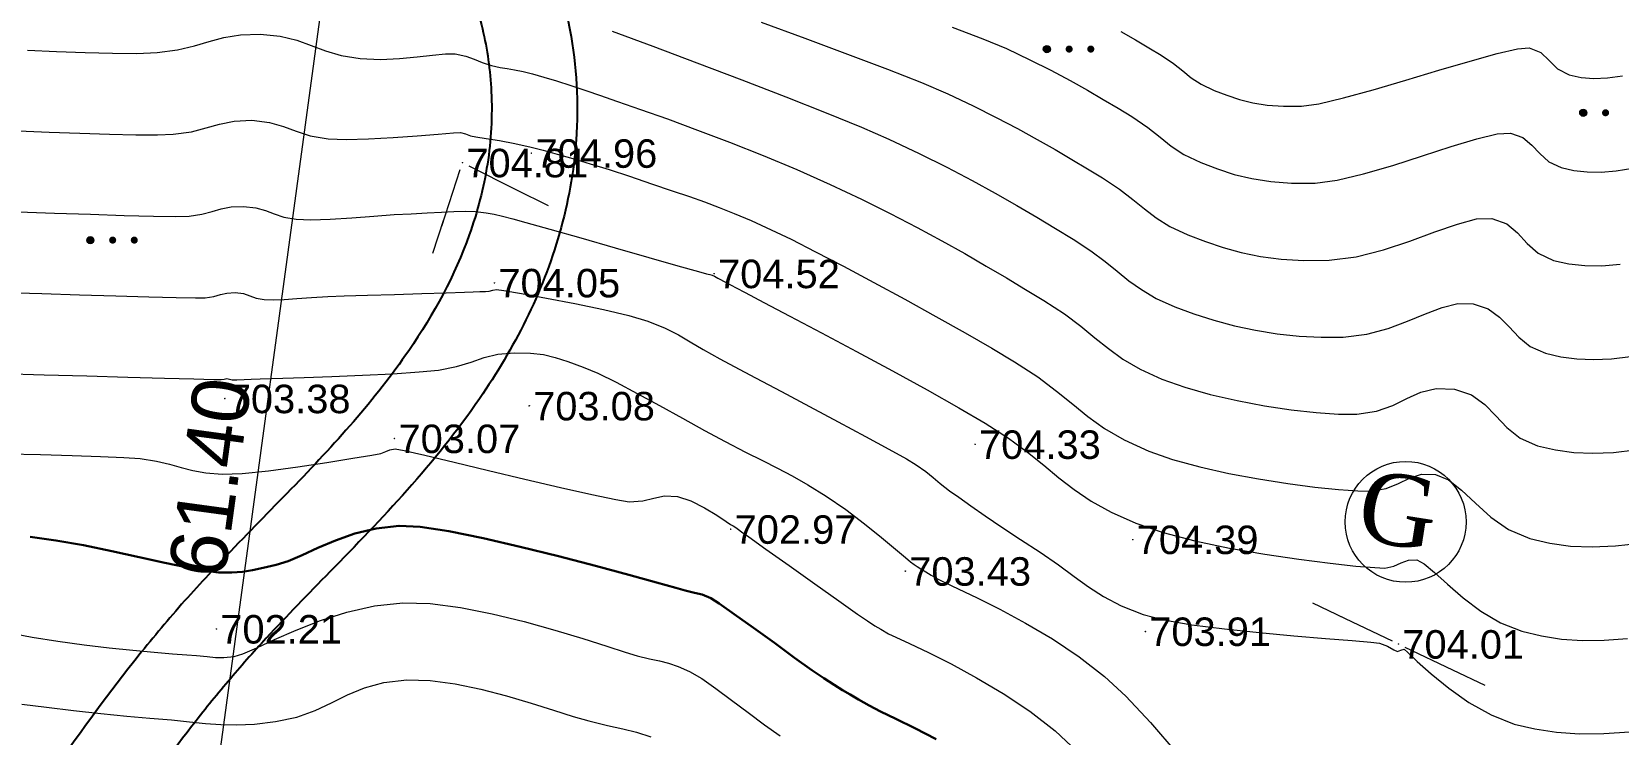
# Model space of a CAD drawing. Header units: feet. Extents: x 3381 to 682707, y 675186 to 4374675.
# Drawn here: x 681253.4 to 681309.1, y 4373140.6 to 4373165.3 of the extents above; entities that cross this region are included whole.
import ezdxf

# ---------------------------------------------------------------- set-up
doc = ezdxf.new("R2010")
doc.units = ezdxf.units.FT
doc.header["$MEASUREMENT"] = 0
doc.header["$PDMODE"] = 34
doc.header["$PDSIZE"] = 0.01
doc.linetypes.add('DUZ', pattern=[0])
doc.layers.get('0').update_dxf_attribs({"linetype": 'CONTINUOUS'})
doc.layers.get('Defpoints').update_dxf_attribs({"linetype": 'CONTINUOUS'})
for name, color, linetype in [('0_Point_Height', 2, 'CONTINUOUS'), ('0_Point_Point', 7, 'CONTINUOUS'), ('col bitkisi', 7, 'CONTINUOUS'), ('Layer8', 7, 'CONTINUOUS'), ('Lep-Stolb', 7, 'CONTINUOUS')]:
    doc.layers.add(name, color=color, linetype=linetype)
doc.layers.add('ANA HORIZONTAL', color=24, linetype='CONTINUOUS', lineweight=30)
doc.layers.add('HORIZANTAL', color=24, linetype='CONTINUOUS', lineweight=13)
doc.styles.get("Standard").update_dxf_attribs({"font": 'arial.ttf', "height": 1.5})
doc.styles.add('style5', font='arialazlat.ttf', dxfattribs={"height": 400})
doc.dimstyles.new('ISO-25', dxfattribs={"dimtxt": 1.5, "dimasz": 1, "dimexe": 1.25, "dimexo": 0.625, "dimtad": 1, "dimtxsty": 'Standard', "dimblk": 'OBLIQUE', "dimcen": 2.5, "dimadec": 0, "dimazin": 0, "dimtfac": 1, "dimtmove": 0, "dimatfit": 3, "dimldrblk": 'OBLIQUE', "dimfxl": 1, "dimarcsym": 0})

# ---------------------------------------------------------------- blocks, each defined once
blk = doc.blocks.new('_Oblique')
at = {"color": 0, "linetype": 'ByBlock', "lineweight": -2}
blk.add_line((-0.5, -0.5), (0.5, 0.5), dxfattribs=at)
blk = doc.blocks.new('*D56')
at = {"color": 0, "lineweight": -2, "transparency": 16777216}
blk.add_arc((681305.581, 4373174.331), 7.308, 157.6168, 262.2234, dxfattribs=at)
at = {"layer": 'Defpoints', "color": 0, "lineweight": 30, "transparency": 16777216}
for p in [(681307.168, 4373185.951), (681288.626, 4373181.314, 709.272), (681298.445, 4373172.751), (681320.062, 4373168.368, 709.019), (681294.624, 4373094.104)]:
    blk.add_point(p, dxfattribs=at)
at = {"color": 0, "lineweight": -2, "transparency": 16777216}
for p, rotation in [((681298.823, 4373177.114), 67.61681356868678), ((681304.592, 4373167.09), 352.223436213165)]:
    blk.add_blockref('_Oblique', p, dxfattribs=dict(at, rotation=rotation))
at = {"color": 0, "lineweight": 20, "transparency": 16777216, "insert": (681300.452, 4373171.38), "char_height": 1.5, "attachment_point": 5, "rotation": 299.9201}
blk.add_mtext('105°', dxfattribs=at)
blk = doc.blocks.new('*D57')
at = {"color": 0, "lineweight": -2, "transparency": 16777216}
blk.add_arc((681305.581, 4373174.331), 7.32, 262.2234, 337.6168, dxfattribs=at)
at = {"layer": 'Defpoints', "color": 0, "lineweight": 30, "transparency": 16777216}
for p in [(681307.168, 4373185.951), (681288.626, 4373181.314, 709.272), (681310.525, 4373168.933), (681320.062, 4373168.368, 709.019), (681294.624, 4373094.104)]:
    blk.add_point(p, dxfattribs=at)
at = {"color": 0, "lineweight": -2, "transparency": 16777216}
for p, rotation in [((681312.35, 4373171.544), 67.61681356753547), ((681304.59, 4373167.078), 172.2234362136271)]:
    blk.add_blockref('_Oblique', p, dxfattribs=dict(at, rotation=rotation))
at = {"color": 0, "lineweight": 20, "transparency": 16777216, "insert": (681308.54, 4373169.189), "char_height": 1.5, "attachment_point": 5, "rotation": 29.9201}
blk.add_mtext('75°', dxfattribs=at)

msp = doc.modelspace()

# ---------------------------------------------------------------- hatches: boundary and pattern name
at = {"layer": 'col bitkisi', "lineweight": 20, "ltscale": 1.5}
h = msp.add_hatch(color=256, dxfattribs=at)
edge = h.paths.add_edge_path()
edge.add_arc((681289.004, 4373164.661), 0.125, 0, 360)
h = msp.add_hatch(color=256, dxfattribs=at)
edge = h.paths.add_edge_path()
edge.add_arc((681289.786, 4373164.661), 0.125, 0, 360)
h = msp.add_hatch(color=256, dxfattribs=at)
edge = h.paths.add_edge_path()
edge.add_arc((681290.545, 4373164.661), 0.125, 0, 360)
h = msp.add_hatch(color=256, dxfattribs=at)
edge = h.paths.add_edge_path()
edge.add_arc((681307.822, 4373162.427), 0.125, 0, 360)
h = msp.add_hatch(color=256, dxfattribs=at)
edge = h.paths.add_edge_path()
edge.add_arc((681308.604, 4373162.427), 0.125, 0, 360)
h = msp.add_hatch(color=256, dxfattribs=at)
edge = h.paths.add_edge_path()
edge.add_arc((681255.447, 4373157.958), 0.125, 0, 360)
h = msp.add_hatch(color=256, dxfattribs=at)
edge = h.paths.add_edge_path()
edge.add_arc((681256.23, 4373157.958), 0.125, 0, 360)
h = msp.add_hatch(color=256, dxfattribs=at)
edge = h.paths.add_edge_path()
edge.add_arc((681256.988, 4373157.958), 0.125, 0, 360)

# ---------------------------------------------------------------- linework, layer by layer
at = {"color": 222, "lineweight": 20}
msp.add_line((681257.135, 4373118.984, -716.5), (681265.427, 4373179.834, -716.5), dxfattribs=at)
at = {"color": 7, "linetype": 'DUZ', "lineweight": 20}
msp.add_circle((681301.589, 4373148.072, -716.5), 2.121, dxfattribs=at)
at = {"linetype": 'Continuous'}
for points, knots in [([(681303.597, 4373250.826, -716.5), (681305.418, 4373247.355, -716.5), (681311.724, 4373235.337, -716.5), (681321.621, 4373217.356, -716.5), (681335.616, 4373198.092, -716.5), (681346.387, 4373177.894, -716.5), (681357.351, 4373160.008, -716.5), (681366.478, 4373142.605, -716.5), (681379.893, 4373124.084, -716.5), (681396.493, 4373109.795, -716.5), (681408.028, 4373094.958, -716.5), (681415.958, 4373084.475, -716.5), (681427.276, 4373072.557, -716.5), (681435.525, 4373061.865, -716.5), (681439.969, 4373056.105, -716.5)], [0, 0, 0, 0, 11.75951, 40.72321, 61.46233, 83.054979, 109.290717, 124.392744, 141.962718, 177.533008, 189.558821, 198.276488, 216.955448, 238.768866, 238.768866, 238.768866, 238.768866]), ([(681308.355, 4373230.296, -716.5), (681304.415, 4373226.532, -716.5), (681303.886, 4373226.482, -716.5), (681302.297, 4373226.322, -716.5), (681301.234, 4373226.206, -716.5), (681298.282, 4373225.799, -716.5), (681296.405, 4373225.445, -716.5), (681293.627, 4373224.567, -716.5), (681292.676, 4373224.196, -716.5), (681291.185, 4373223.458, -716.5), (681290.626, 4373223.142, -716.5), (681289.465, 4373222.387, -716.5), (681288.877, 4373221.94, -716.5), (681287.762, 4373220.99, -716.5), (681287.232, 4373220.487, -716.5), (681285.99, 4373219.215, -716.5), (681285.3, 4373218.429, -716.5), (681284.189, 4373217.111, -716.5), (681283.755, 4373216.581, -716.5), (681282.899, 4373215.534, -716.5), (681282.474, 4373215.014, -716.5), (681281.208, 4373213.458, -716.5), (681280.375, 4373212.43, -716.5), (681277.896, 4373209.363, -716.5), (681276.268, 4373207.34, -716.5), (681273.359, 4373203.744, -716.5), (681272.083, 4373202.174, -716.5), (681270.047, 4373199.695, -716.5), (681269.306, 4373198.798, -716.5), (681267.873, 4373197.076, -716.5), (681267.184, 4373196.254, -716.5), (681265.956, 4373194.799, -716.5), (681265.422, 4373194.171, -716.5), (681264.053, 4373192.569, -716.5), (681263.179, 4373191.564, -716.5), (681261.747, 4373189.623, -716.5), (681261.161, 4373188.713, -716.5), (681260.395, 4373187.059, -716.5), (681260.146, 4373186.356, -716.5), (681259.913, 4373185.233, -716.5), (681259.859, 4373184.84, -716.5), (681259.81, 4373184.046, -716.5), (681259.816, 4373183.65, -716.5), (681259.935, 4373182.051, -716.5), (681260.25, 4373180.878, -716.5), (681260.963, 4373179.034, -716.5), (681261.299, 4373178.326, -716.5), (681262.025, 4373176.99, -716.5), (681262.416, 4373176.359, -716.5), (681263.704, 4373174.436, -716.5), (681264.651, 4373173.242, -716.5), (681266.115, 4373171.309, -716.5), (681266.666, 4373170.558, -716.5), (681267.667, 4373169.027, -716.5), (681268.115, 4373168.25, -716.5), (681268.785, 4373166.779, -716.5), (681269.026, 4373166.092, -716.5), (681269.372, 4373164.657, -716.5), (681269.476, 4373163.915, -716.5), (681269.554, 4373162.318, -716.5), (681269.508, 4373161.464, -716.5), (681269.244, 4373159.784, -716.5), (681269.028, 4373158.953, -716.5), (681268.232, 4373156.719, -716.5), (681267.5, 4373155.367, -716.5), (681266.027, 4373153.22, -716.5), (681265.373, 4373152.391, -716.5), (681263.983, 4373150.784, -716.5), (681263.244, 4373150.001, -716.5), (681261.742, 4373148.449, -716.5), (681260.981, 4373147.68, -716.5), (681259.658, 4373146.295, -716.5), (681259.094, 4373145.687, -716.5), (681257.999, 4373144.435, -716.5), (681257.47, 4373143.795, -716.5), (681255.931, 4373141.848, -716.5), (681254.966, 4373140.512, -716.5), (681253.266, 4373138.048, -716.5), (681252.519, 4373136.927, -716.5), (681251.049, 4373134.658, -716.5), (681250.33, 4373133.511, -716.5), (681248.23, 4373130.037, -716.5), (681246.903, 4373127.674, -716.5), (681244.507, 4373122.984, -716.5), (681243.428, 4373120.664, -716.5), (681241.764, 4373116.639, -716.5), (681241.128, 4373114.955, -716.5), (681239.97, 4373111.55, -716.5), (681239.448, 4373109.832, -716.5), (681238.434, 4373106.204, -716.5), (681237.952, 4373104.292, -716.5), (681237.168, 4373100.999, -716.5), (681236.853, 4373099.622, -716.5), (681236.24, 4373096.857, -716.5), (681235.945, 4373095.469, -716.5), (681235.52, 4373093.297, -716.5), (681235.374, 4373092.522, -716.5), (681235.136, 4373091.122, -716.5), (681235.041, 4373090.503, -716.5), (681234.801, 4373088.538, -716.5), (681234.725, 4373087.195, -716.5), (681234.727, 4373084.178, -716.5), (681234.849, 4373082.506, -716.5), (681235.289, 4373079.215, -716.5), (681235.605, 4373077.595, -716.5), (681236.245, 4373074.88, -716.5), (681236.539, 4373073.771, -716.5), (681237.104, 4373071.773, -716.5), (681237.369, 4373070.88, -716.5), (681237.862, 4373069.267, -716.5), (681238.088, 4373068.536, -716.5), (681238.584, 4373067.063, -716.5), (681238.853, 4373066.322, -716.5), (681239.309, 4373065.231, -716.5), (681239.466, 4373064.879, -716.5), (681239.968, 4373063.825, -716.5), (681240.33, 4373063.164, -716.5), (681241.011, 4373061.894, -716.5), (681241.33, 4373061.285, -716.5), (681241.729, 4373060.383, -716.5), (681241.85, 4373060.078, -716.5), (681242.037, 4373059.525, -716.5), (681242.107, 4373059.278, -716.5), (681242.23, 4373058.753, -716.5), (681242.282, 4373058.48, -716.5), (681242.416, 4373057.644, -716.5), (681242.479, 4373057.053, -716.5), (681240.294, 4373052.64, -716.5)], [0, 0, 0, 0, 1.504182, 1.504182, 4.512547, 4.512547, 9.897023, 9.897023, 12.795834, 12.795834, 14.604059, 14.604059, 16.662244, 16.662244, 18.72043, 18.72043, 21.69221, 21.69221, 23.690537, 23.690537, 25.688865, 25.688865, 29.68552, 29.68552, 37.678831, 37.678831, 43.858623, 43.858623, 47.338723, 47.338723, 50.479181, 50.479181, 52.843093, 52.843093, 56.452422, 56.452422, 59.343353, 59.343353, 61.301717, 61.301717, 62.310714, 62.310714, 63.319712, 63.319712, 66.426739, 66.426739, 68.50177, 68.50177, 70.576802, 70.576802, 75.092259, 75.092259, 77.984383, 77.984383, 80.876507, 80.876507, 83.368148, 83.368148, 85.859789, 85.859789, 88.693846, 88.693846, 91.527902, 91.527902, 96.504404, 96.504404, 99.813748, 99.813748, 103.123092, 103.123092, 106.359907, 106.359907, 108.778682, 108.778682, 111.197456, 111.197456, 116.035005, 116.035005, 120.025858, 120.025858, 124.016711, 124.016711, 131.998417, 131.998417, 139.538843, 139.538843, 144.840516, 144.840516, 150.142189, 150.142189, 155.992549, 155.992549, 160.212599, 160.212599, 164.43265, 164.43265, 166.77754, 166.77754, 168.584028, 168.584028, 172.423705, 172.423705, 177.221179, 177.221179, 182.018653, 182.018653, 185.384546, 185.384546, 188.140377, 188.140377, 190.397291, 190.397291, 192.654204, 192.654204, 193.73589, 193.73589, 195.899262, 195.899262, 198.062634, 198.062634, 199.190084, 199.190084, 200.13488, 200.13488, 201.079676, 201.079676, 202.923933, 202.923933, 202.923933, 202.923933]), ([(681312.258, 4373223.826, -716.5), (681304.696, 4373223.545, -716.5), (681304.166, 4373223.495, -716.5), (681302.589, 4373223.336, -716.5), (681301.551, 4373223.222, -716.5), (681298.751, 4373222.834, -716.5), (681297.043, 4373222.503, -716.5), (681294.625, 4373221.734, -716.5), (681293.817, 4373221.416, -716.5), (681292.568, 4373220.794, -716.5), (681292.1, 4373220.526, -716.5), (681290.951, 4373219.768, -716.5), (681290.28, 4373219.222, -716.5), (681288.97, 4373217.998, -716.5), (681288.332, 4373217.321, -716.5), (681287.069, 4373215.886, -716.5), (681286.443, 4373215.127, -716.5), (681284.296, 4373212.506, -716.5), (681282.817, 4373210.68, -716.5), (681279.889, 4373207.055, -716.5), (681278.44, 4373205.254, -716.5), (681274.053, 4373199.832, -716.5), (681271.076, 4373196.19, -716.5), (681267.357, 4373191.817, -716.5), (681266.873, 4373191.254, -716.5), (681265.931, 4373190.145, -716.5), (681265.475, 4373189.595, -716.5), (681264.488, 4373188.306, -716.5), (681263.99, 4373187.57, -716.5), (681263.304, 4373186.251, -716.5), (681263.077, 4373185.666, -716.5), (681262.889, 4373184.826, -716.5), (681262.85, 4373184.565, -716.5), (681262.813, 4373184.037, -716.5), (681262.815, 4373183.761, -716.5), (681262.899, 4373182.651, -716.5), (681263.13, 4373181.749, -716.5), (681263.681, 4373180.322, -716.5), (681263.926, 4373179.794, -716.5), (681264.463, 4373178.774, -716.5), (681264.757, 4373178.279, -716.5), (681265.841, 4373176.598, -716.5), (681266.734, 4373175.452, -716.5), (681268.252, 4373173.461, -716.5), (681268.865, 4373172.646, -716.5), (681270.035, 4373170.91, -716.5), (681270.59, 4373169.992, -716.5), (681271.336, 4373168.438, -716.5), (681271.583, 4373167.842, -716.5), (681271.993, 4373166.608, -716.5), (681272.154, 4373165.977, -716.5), (681272.511, 4373164.063, -716.5), (681272.58, 4373162.757, -716.5), (681272.41, 4373160.356, -716.5), (681272.209, 4373159.261, -716.5), (681271.607, 4373157.151, -716.5), (681271.206, 4373156.132, -716.5), (681270.252, 4373154.193, -716.5), (681269.7, 4373153.272, -716.5), (681268.32, 4373151.256, -716.5), (681267.456, 4373150.191, -716.5), (681265.672, 4373148.185, -716.5), (681264.751, 4373147.24, -716.5), (681263.085, 4373145.534, -716.5), (681262.335, 4373144.768, -716.5), (681261.158, 4373143.492, -716.5), (681260.713, 4373142.989, -716.5), (681259.841, 4373141.954, -716.5), (681259.415, 4373141.425, -716.5), (681258.161, 4373139.808, -716.5), (681257.357, 4373138.692, -716.5), (681255.83, 4373136.483, -716.5), (681255.103, 4373135.395, -716.5), (681253.682, 4373133.206, -716.5), (681252.987, 4373132.102, -716.5), (681250.957, 4373128.759, -716.5), (681249.677, 4373126.491, -716.5), (681247.301, 4373121.875, -716.5), (681246.204, 4373119.527, -716.5), (681244.55, 4373115.524, -716.5), (681243.933, 4373113.89, -716.5), (681242.811, 4373110.583, -716.5), (681242.302, 4373108.906, -716.5), (681241.305, 4373105.323, -716.5), (681240.825, 4373103.414, -716.5), (681240.054, 4373100.16, -716.5), (681239.748, 4373098.82, -716.5), (681239.156, 4373096.147, -716.5), (681238.873, 4373094.813, -716.5), (681238.458, 4373092.686, -716.5), (681238.309, 4373091.892, -716.5), (681238.076, 4373090.504, -716.5), (681237.986, 4373089.906, -716.5), (681237.849, 4373088.713, -716.5), (681237.8, 4373088.112, -716.5), (681237.705, 4373086.304, -716.5), (681237.714, 4373085.089, -716.5), (681237.903, 4373081.955, -716.5), (681238.183, 4373080.046, -716.5), (681238.973, 4373076.239, -716.5), (681239.481, 4373074.34, -716.5), (681240.227, 4373071.8, -716.5), (681240.42, 4373071.159, -716.5), (681240.813, 4373069.881, -716.5), (681241.011, 4373069.252, -716.5), (681241.406, 4373068.089, -716.5), (681241.601, 4373067.553, -716.5), (681241.952, 4373066.679, -716.5), (681242.101, 4373066.334, -716.5), (681242.382, 4373065.727, -716.5), (681242.514, 4373065.461, -716.5), (681242.794, 4373064.918, -716.5), (681242.94, 4373064.642, -716.5), (681243.391, 4373063.802, -716.5), (681243.707, 4373063.222, -716.5), (681244.232, 4373062.151, -716.5), (681244.449, 4373061.671, -716.5), (681244.768, 4373060.828, -716.5), (681244.886, 4373060.475, -716.5), (681245.083, 4373059.756, -716.5), (681245.161, 4373059.399, -716.5), (681245.355, 4373058.34, -716.5), (681245.432, 4373057.651, -716.5), (681245.51, 4373056.91, -716.5), (681245.519, 4373056.829, -716.5), (681247.253, 4373052.517, -716.5)], [0, 0, 0, 0, 1.519576, 1.519576, 4.558728, 4.558728, 9.930594, 9.930594, 12.837598, 12.837598, 14.698947, 14.698947, 17.596272, 17.596272, 20.493598, 20.493598, 23.430765, 23.430765, 30.540606, 30.540606, 37.650448, 37.650448, 51.870131, 51.870131, 53.943342, 53.943342, 56.016553, 56.016553, 58.839775, 58.839775, 61.186701, 61.186701, 62.257023, 62.257023, 63.327345, 63.327345, 66.426341, 66.426341, 68.26825, 68.26825, 70.110159, 70.110159, 74.62153, 74.62153, 77.595, 77.595, 80.568471, 80.568471, 82.304355, 82.304355, 84.04024, 84.04024, 87.512009, 87.512009, 90.504027, 90.504027, 93.496045, 93.496045, 96.488063, 96.488063, 100.372173, 100.372173, 104.256283, 104.256283, 107.517701, 107.517701, 109.618427, 109.618427, 111.719153, 111.719153, 115.920605, 115.920605, 119.858792, 119.858792, 123.796978, 123.796978, 131.673352, 131.673352, 139.553481, 139.553481, 144.894421, 144.894421, 150.235361, 150.235361, 156.190392, 156.190392, 160.321983, 160.321983, 164.453574, 164.453574, 166.899961, 166.899961, 168.797126, 168.797126, 170.694291, 170.694291, 174.488621, 174.488621, 180.488906, 180.488906, 186.48919, 186.48919, 188.508696, 188.508696, 190.528201, 190.528201, 192.322947, 192.322947, 193.52533, 193.52533, 194.478712, 194.478712, 195.432094, 195.432094, 197.338858, 197.338858, 198.784376, 198.784376, 199.759029, 199.759029, 200.733681, 200.733681, 202.682985, 202.682985, 202.923933, 202.923933, 202.923933, 202.923933])]:
    msp.add_open_spline(points, degree=3, knots=knots, dxfattribs=at)
at = {"layer": '0_Point_Point', "lineweight": 20}
for p in [(681270.928, 4373161.01, -11.54), (681268.503, 4373160.677, -11.692), (681269.626, 4373156.463, -12.447), (681277.332, 4373156.786, -11.984), (681260.167, 4373152.399, -13.116), (681270.845, 4373152.146, -13.419), (681266.122, 4373150.999, -13.433), (681286.488, 4373150.795, -12.173), (681277.913, 4373147.816, -13.529), (681292.02, 4373147.455, -12.112), (681284.04, 4373146.345, -13.065), (681259.87, 4373144.316, -14.287), (681292.461, 4373144.23, -12.587), (681301.338, 4373143.786, -12.493)]:
    msp.add_point(p, dxfattribs=at)
at = {"layer": 'ANA HORIZONTAL', "color": 32, "lineweight": 20}
for points, elevation in [([(681291.595, 4373165.281), (681292.11, 4373164.986), (681292.58, 4373164.707), (681293.016, 4373164.444), (681293.447, 4373164.155), (681293.774, 4373163.894), (681294.072, 4373163.654), (681294.412, 4373163.428), (681294.868, 4373163.21), (681295.313, 4373163.04), (681295.762, 4373162.895), (681296.231, 4373162.78), (681296.738, 4373162.699), (681297.3, 4373162.657), (681297.933, 4373162.658), (681298.541, 4373162.745), (681299.409, 4373162.951), (681300.455, 4373163.238), (681301.599, 4373163.573), (681302.759, 4373163.919), (681303.853, 4373164.241), (681304.8, 4373164.504), (681305.518, 4373164.672), (681305.925, 4373164.709), (681306.333, 4373164.538), (681306.622, 4373164.262), (681306.913, 4373163.971), (681307.327, 4373163.755), (681307.747, 4373163.665), (681308.191, 4373163.631), (681308.672, 4373163.651), (681309.203, 4373163.724)], -9), ([(681252.922, 4373161.796), (681253.997, 4373161.752), (681255.08, 4373161.712), (681256.114, 4373161.679), (681257.042, 4373161.658), (681257.806, 4373161.654), (681258.349, 4373161.672), (681258.997, 4373161.762), (681259.513, 4373161.895), (681259.982, 4373162.032), (681260.488, 4373162.135), (681261.115, 4373162.162), (681261.737, 4373162.091), (681262.226, 4373161.95), (681262.672, 4373161.779), (681263.163, 4373161.619), (681263.788, 4373161.51), (681264.416, 4373161.488), (681265.207, 4373161.508), (681266.071, 4373161.557), (681266.916, 4373161.619), (681267.652, 4373161.68), (681268.188, 4373161.723), (681268.432, 4373161.735), (681268.609, 4373161.686), (681268.784, 4373161.622), (681268.976, 4373161.587), (681269.332, 4373161.529), (681269.803, 4373161.45), (681270.344, 4373161.347), (681270.907, 4373161.222), (681271.336, 4373161.112), (681271.827, 4373160.979), (681272.378, 4373160.821), (681272.986, 4373160.639), (681273.649, 4373160.431), (681274.367, 4373160.198), (681275.137, 4373159.938), (681275.858, 4373159.692), (681276.463, 4373159.485), (681276.997, 4373159.298), (681277.505, 4373159.108), (681278.033, 4373158.897), (681278.627, 4373158.642), (681279.331, 4373158.324), (681280.029, 4373157.988), (681280.89, 4373157.552), (681281.871, 4373157.039), (681282.93, 4373156.475), (681284.022, 4373155.881), (681285.105, 4373155.282), (681286.136, 4373154.701), (681287.073, 4373154.162), (681287.873, 4373153.69), (681288.69, 4373153.157), (681289.347, 4373152.662), (681289.909, 4373152.201), (681290.446, 4373151.766), (681291.025, 4373151.35), (681291.714, 4373150.948), (681292.58, 4373150.553), (681293.415, 4373150.262), (681294.366, 4373150.001), (681295.388, 4373149.773), (681296.433, 4373149.578), (681297.454, 4373149.418), (681298.406, 4373149.294), (681299.24, 4373149.207), (681299.91, 4373149.159), (681300.37, 4373149.151), (681300.907, 4373149.241), (681301.34, 4373149.419), (681301.731, 4373149.61), (681302.145, 4373149.74), (681302.642, 4373149.734), (681303.099, 4373149.543), (681303.554, 4373149.182), (681304.037, 4373148.723), (681304.577, 4373148.239), (681305.203, 4373147.803), (681305.945, 4373147.486), (681306.648, 4373147.321), (681307.376, 4373147.224), (681308.138, 4373147.193), (681308.948, 4373147.227), (681309.815, 4373147.325)], -11.5)]:
    msp.add_lwpolyline(points, dxfattribs=dict(at, elevation=elevation))
at = {"layer": 'ANA HORIZONTAL', "color": 32, "lineweight": 30, "elevation": -14}
msp.add_lwpolyline([(681253.331, 4373147.546), (681254.239, 4373147.422), (681255.209, 4373147.25), (681256.198, 4373147.048), (681257.164, 4373146.838), (681258.064, 4373146.638), (681258.855, 4373146.468), (681259.496, 4373146.348), (681259.943, 4373146.297), (681260.413, 4373146.296), (681260.79, 4373146.322), (681261.134, 4373146.376), (681261.507, 4373146.456), (681261.971, 4373146.562), (681262.386, 4373146.695), (681262.873, 4373146.905), (681263.427, 4373147.159), (681264.048, 4373147.421), (681264.731, 4373147.661), (681265.475, 4373147.843), (681266.276, 4373147.935), (681267.017, 4373147.894), (681268.025, 4373147.74), (681269.223, 4373147.5), (681270.531, 4373147.2), (681271.873, 4373146.868), (681273.168, 4373146.53), (681274.339, 4373146.214), (681275.306, 4373145.945), (681275.992, 4373145.752), (681276.319, 4373145.661), (681276.647, 4373145.585), (681276.907, 4373145.52), (681277.213, 4373145.394), (681277.512, 4373145.206), (681278.039, 4373144.837), (681278.71, 4373144.354), (681279.443, 4373143.822), (681280.154, 4373143.306), (681280.76, 4373142.87), (681281.178, 4373142.582), (681281.54, 4373142.349), (681281.832, 4373142.17), (681282.102, 4373142.012), (681282.398, 4373141.841), (681282.771, 4373141.623), (681283.162, 4373141.418), (681283.706, 4373141.158), (681284.369, 4373140.838), (681285.119, 4373140.451)], dxfattribs=at)
at = {"layer": 'col bitkisi', "lineweight": 20, "ltscale": 1.5}
for centre in [(681289.004, 4373164.661, -716.5), (681307.822, 4373162.427, -716.5), (681255.447, 4373157.958, -716.5)]:
    msp.add_circle(centre, 0.125, dxfattribs=at)
at = {"layer": 'HORIZANTAL', "color": 32, "linetype": 'Continuous', "lineweight": 20}
for points, elevation in [([(681273.751, 4373165.296), (681275.186, 4373164.764), (681276.729, 4373164.185), (681278.307, 4373163.586), (681279.843, 4373162.992), (681281.264, 4373162.429), (681282.495, 4373161.924), (681283.46, 4373161.501), (681284.522, 4373160.999), (681285.492, 4373160.515), (681286.379, 4373160.049), (681287.195, 4373159.602), (681287.948, 4373159.173), (681288.649, 4373158.762), (681289.306, 4373158.368), (681289.93, 4373157.992), (681290.549, 4373157.588), (681291.046, 4373157.213), (681291.473, 4373156.864), (681291.879, 4373156.534), (681292.318, 4373156.22), (681292.839, 4373155.915), (681293.495, 4373155.616), (681294.161, 4373155.367), (681294.859, 4373155.146), (681295.583, 4373154.954), (681296.328, 4373154.796), (681297.087, 4373154.674), (681297.856, 4373154.59), (681298.627, 4373154.549), (681299.396, 4373154.554), (681300.226, 4373154.653), (681300.978, 4373154.856), (681301.661, 4373155.113), (681302.289, 4373155.377), (681302.872, 4373155.599), (681303.424, 4373155.731), (681303.955, 4373155.724), (681304.483, 4373155.546), (681304.882, 4373155.26), (681305.219, 4373154.913), (681305.557, 4373154.554), (681305.962, 4373154.231), (681306.498, 4373153.994), (681307.039, 4373153.867), (681307.599, 4373153.792), (681308.186, 4373153.768), (681308.809, 4373153.794), (681309.476, 4373153.869)], -10.5), ([(681278.98, 4373165.607), (681280.507, 4373165.048), (681282.012, 4373164.489), (681283.408, 4373163.959), (681284.608, 4373163.484), (681285.525, 4373163.09), (681286.416, 4373162.668), (681287.231, 4373162.261), (681287.977, 4373161.871), (681288.662, 4373161.495), (681289.294, 4373161.135), (681289.882, 4373160.789), (681290.434, 4373160.459), (681290.958, 4373160.143), (681291.554, 4373159.749), (681292.02, 4373159.389), (681292.424, 4373159.055), (681292.835, 4373158.741), (681293.322, 4373158.441), (681293.953, 4373158.147), (681294.57, 4373157.91), (681295.188, 4373157.701), (681295.825, 4373157.526), (681296.498, 4373157.389), (681297.225, 4373157.295), (681298.023, 4373157.249), (681298.908, 4373157.255), (681299.857, 4373157.371), (681300.811, 4373157.612), (681301.741, 4373157.922), (681302.617, 4373158.245), (681303.407, 4373158.523), (681304.082, 4373158.7), (681304.612, 4373158.719), (681305.135, 4373158.525), (681305.518, 4373158.21), (681305.855, 4373157.845), (681306.242, 4373157.5), (681306.774, 4373157.247), (681307.312, 4373157.126), (681307.874, 4373157.064), (681308.47, 4373157.062), (681309.113, 4373157.116)], -10), ([(681285.682, 4373165.428), (681286.763, 4373165.024), (681287.59, 4373164.679), (681288.409, 4373164.289), (681289.148, 4373163.917), (681289.817, 4373163.56), (681290.426, 4373163.22), (681290.984, 4373162.896), (681291.501, 4373162.587), (681291.987, 4373162.293), (681292.551, 4373161.915), (681292.98, 4373161.573), (681293.369, 4373161.259), (681293.814, 4373160.964), (681294.41, 4373160.679), (681294.993, 4373160.456), (681295.579, 4373160.267), (681296.194, 4373160.116), (681296.857, 4373160.01), (681297.592, 4373159.955), (681298.421, 4373159.957), (681299.187, 4373160.057), (681300.115, 4373160.28), (681301.137, 4373160.581), (681302.185, 4373160.916), (681303.19, 4373161.241), (681304.085, 4373161.512), (681304.8, 4373161.684), (681305.269, 4373161.714), (681305.7, 4373161.554), (681306.015, 4373161.295), (681306.293, 4373160.993), (681306.612, 4373160.71), (681307.051, 4373160.501), (681307.494, 4373160.401), (681307.957, 4373160.35), (681308.448, 4373160.348), (681308.978, 4373160.393), (681309.556, 4373160.484)], -9.5), ([(681253.247, 4373164.625), (681254.254, 4373164.578), (681255.264, 4373164.539), (681256.225, 4373164.515), (681257.083, 4373164.513), (681257.786, 4373164.541), (681258.508, 4373164.634), (681259.098, 4373164.772), (681259.619, 4373164.926), (681260.134, 4373165.065), (681260.71, 4373165.161), (681261.409, 4373165.183), (681262.11, 4373165.112), (681262.686, 4373164.971), (681263.197, 4373164.79), (681263.699, 4373164.602), (681264.25, 4373164.438), (681264.908, 4373164.33), (681265.624, 4373164.298), (681266.296, 4373164.326), (681266.911, 4373164.387), (681267.451, 4373164.452), (681267.902, 4373164.496), (681268.248, 4373164.491), (681268.62, 4373164.413), (681268.914, 4373164.305), (681269.192, 4373164.189), (681269.515, 4373164.083), (681269.828, 4373164.015), (681270.075, 4373163.976), (681270.322, 4373163.938), (681270.635, 4373163.872), (681270.962, 4373163.788), (681271.351, 4373163.678), (681271.801, 4373163.543), (681272.307, 4373163.382), (681272.868, 4373163.194), (681273.305, 4373163.045), (681273.943, 4373162.827), (681274.751, 4373162.546), (681275.696, 4373162.209), (681276.748, 4373161.822), (681277.875, 4373161.393), (681279.047, 4373160.927), (681280.231, 4373160.431), (681281.396, 4373159.913), (681282.496, 4373159.393), (681283.511, 4373158.891), (681284.449, 4373158.405), (681285.318, 4373157.937), (681286.125, 4373157.485), (681286.88, 4373157.05), (681287.588, 4373156.631), (681288.26, 4373156.228), (681288.901, 4373155.841), (681289.62, 4373155.372), (681290.197, 4373154.938), (681290.691, 4373154.532), (681291.163, 4373154.15), (681291.672, 4373153.785), (681292.277, 4373153.432), (681293.038, 4373153.085), (681293.845, 4373152.797), (681294.738, 4373152.544), (681295.681, 4373152.325), (681296.639, 4373152.145), (681297.574, 4373152.005), (681298.45, 4373151.908), (681299.232, 4373151.856), (681299.883, 4373151.852), (681300.569, 4373151.954), (681301.136, 4373152.159), (681301.637, 4373152.404), (681302.128, 4373152.623), (681302.664, 4373152.753), (681303.299, 4373152.729), (681303.904, 4373152.525), (681304.363, 4373152.196), (681304.75, 4373151.797), (681305.139, 4373151.384), (681305.605, 4373151.013), (681306.222, 4373150.74), (681306.844, 4373150.594), (681307.487, 4373150.508), (681308.162, 4373150.48), (681308.878, 4373150.511), (681309.645, 4373150.597)], -11)]:
    msp.add_lwpolyline(points, dxfattribs=dict(at, elevation=elevation))
at = {"layer": 'HORIZANTAL', "color": 32, "linetype": 'Continuous', "lineweight": 13}
for points, elevation in [([(681252.922, 4373158.951), (681254.189, 4373158.907), (681255.453, 4373158.864), (681256.635, 4373158.828), (681257.658, 4373158.803), (681258.442, 4373158.793), (681258.911, 4373158.803), (681259.359, 4373158.865), (681259.716, 4373158.957), (681260.039, 4373159.052), (681260.389, 4373159.122), (681260.822, 4373159.141), (681261.251, 4373159.092), (681261.589, 4373158.994), (681261.897, 4373158.876), (681262.236, 4373158.766), (681262.668, 4373158.691), (681263.185, 4373158.675), (681263.86, 4373158.698), (681264.619, 4373158.744), (681265.393, 4373158.8), (681266.111, 4373158.852), (681266.7, 4373158.886), (681267.265, 4373158.914), (681267.761, 4373158.942), (681268.202, 4373158.964), (681268.598, 4373158.972), (681268.961, 4373158.958), (681269.332, 4373158.917), (681269.619, 4373158.864), (681269.904, 4373158.795), (681270.268, 4373158.704), (681270.723, 4373158.582), (681271.565, 4373158.346), (681272.658, 4373158.036), (681273.863, 4373157.692), (681275.044, 4373157.354), (681276.063, 4373157.062), (681276.783, 4373156.855), (681277.066, 4373156.775), (681277.178, 4373156.751), (681277.26, 4373156.734), (681277.338, 4373156.693), (681277.466, 4373156.624), (681277.758, 4373156.467), (681278.107, 4373156.279), (681278.418, 4373156.115), (681279.07, 4373155.773), (681279.989, 4373155.291), (681281.098, 4373154.704), (681282.322, 4373154.052), (681283.584, 4373153.372), (681284.809, 4373152.702), (681285.921, 4373152.078), (681286.844, 4373151.539), (681287.658, 4373151.013), (681288.326, 4373150.522), (681288.899, 4373150.06), (681289.428, 4373149.622), (681289.964, 4373149.204), (681290.558, 4373148.802), (681291.26, 4373148.409), (681292.123, 4373148.022), (681293.079, 4373147.696), (681294.198, 4373147.406), (681295.412, 4373147.152), (681296.652, 4373146.936), (681297.849, 4373146.758), (681298.937, 4373146.62), (681299.846, 4373146.522), (681300.509, 4373146.465), (681300.858, 4373146.449), (681301.182, 4373146.514), (681301.437, 4373146.632), (681301.685, 4373146.73), (681301.986, 4373146.739), (681302.241, 4373146.602), (681302.603, 4373146.297), (681303.062, 4373145.882), (681303.607, 4373145.411), (681304.23, 4373144.942), (681304.921, 4373144.53), (681305.669, 4373144.232), (681306.354, 4373144.067), (681307.058, 4373143.96), (681307.79, 4373143.91), (681308.559, 4373143.915), (681309.371, 4373143.976)], -12), ([(681252.446, 4373156.122), (681253.746, 4373156.08), (681255.07, 4373156.039), (681256.345, 4373156.001), (681257.497, 4373155.968), (681258.452, 4373155.944), (681259.135, 4373155.931), (681259.474, 4373155.934), (681259.774, 4373155.98), (681260.008, 4373156.046), (681260.238, 4373156.102), (681260.529, 4373156.121), (681260.815, 4373156.082), (681261.037, 4373156.007), (681261.259, 4373155.927), (681261.547, 4373155.872), (681261.86, 4373155.863), (681262.244, 4373155.88), (681262.695, 4373155.912), (681263.206, 4373155.949), (681263.773, 4373155.98), (681264.354, 4373156.001), (681265.174, 4373156.027), (681266.119, 4373156.056), (681267.075, 4373156.086), (681267.929, 4373156.111), (681268.568, 4373156.131), (681268.877, 4373156.141), (681269.113, 4373156.15), (681269.308, 4373156.158), (681269.438, 4373156.169), (681269.566, 4373156.203), (681269.693, 4373156.227), (681269.953, 4373156.188), (681270.577, 4373156.082), (681271.447, 4373155.924), (681272.443, 4373155.733), (681273.447, 4373155.523), (681274.338, 4373155.312), (681275, 4373155.117), (681275.609, 4373154.873), (681276.077, 4373154.638), (681276.494, 4373154.392), (681276.947, 4373154.116), (681277.526, 4373153.79), (681278.039, 4373153.518), (681278.784, 4373153.123), (681279.689, 4373152.642), (681280.681, 4373152.115), (681281.687, 4373151.577), (681282.637, 4373151.066), (681283.457, 4373150.621), (681284.076, 4373150.279), (681284.42, 4373150.076), (681284.76, 4373149.837), (681285.012, 4373149.631), (681285.261, 4373149.419), (681285.591, 4373149.163), (681285.912, 4373148.933), (681286.333, 4373148.636), (681286.842, 4373148.283), (681287.427, 4373147.886), (681288.074, 4373147.456), (681288.771, 4373147.003), (681289.417, 4373146.563), (681289.961, 4373146.16), (681290.466, 4373145.79), (681290.995, 4373145.447), (681291.612, 4373145.125), (681292.38, 4373144.82), (681293.111, 4373144.632), (681294.092, 4373144.463), (681295.236, 4373144.314), (681296.457, 4373144.185), (681297.667, 4373144.075), (681298.782, 4373143.983), (681299.712, 4373143.91), (681300.373, 4373143.856), (681300.677, 4373143.819), (681300.952, 4373143.705), (681301.171, 4373143.582), (681301.302, 4373143.522), (681301.419, 4373143.565), (681301.534, 4373143.604), (681301.672, 4373143.484), (681302, 4373143.175), (681302.488, 4373142.738), (681303.103, 4373142.237), (681303.813, 4373141.735), (681304.587, 4373141.295), (681305.393, 4373140.978), (681306.119, 4373140.804), (681306.882, 4373140.69), (681307.689, 4373140.635), (681308.543, 4373140.64), (681309.451, 4373140.703)], -12.5), ([(681252.344, 4373153.279), (681253.821, 4373153.237), (681255.324, 4373153.195), (681256.763, 4373153.154), (681258.046, 4373153.118), (681259.08, 4373153.089), (681259.774, 4373153.07), (681260.037, 4373153.064), (681260.137, 4373153.084), (681260.235, 4373153.1), (681260.331, 4373153.077), (681260.427, 4373153.053), (681260.586, 4373153.058), (681260.846, 4373153.073), (681261.083, 4373153.08), (681261.41, 4373153.089), (681261.807, 4373153.103), (681262.203, 4373153.117), (681262.945, 4373153.141), (681263.914, 4373153.175), (681264.99, 4373153.218), (681266.053, 4373153.27), (681266.983, 4373153.331), (681267.661, 4373153.398), (681268.293, 4373153.524), (681268.804, 4373153.681), (681269.265, 4373153.836), (681269.746, 4373153.955), (681270.32, 4373154.007), (681270.885, 4373153.993), (681271.34, 4373153.939), (681271.755, 4373153.84), (681272.198, 4373153.695), (681272.739, 4373153.501), (681273.254, 4373153.284), (681273.897, 4373152.969), (681274.63, 4373152.582), (681275.416, 4373152.152), (681276.217, 4373151.708), (681276.996, 4373151.277), (681277.714, 4373150.887), (681278.428, 4373150.517), (681279.025, 4373150.221), (681279.557, 4373149.958), (681280.072, 4373149.69), (681280.623, 4373149.376), (681281.259, 4373148.978), (681281.95, 4373148.5), (681282.609, 4373148.002), (681283.201, 4373147.526), (681283.69, 4373147.117), (681284.041, 4373146.817), (681284.219, 4373146.669), (681284.347, 4373146.577), (681284.451, 4373146.506), (681284.585, 4373146.42), (681284.754, 4373146.315), (681284.947, 4373146.199), (681285.185, 4373146.057), (681285.42, 4373145.943), (681285.892, 4373145.725), (681286.554, 4373145.41), (681287.357, 4373145.007), (681288.253, 4373144.522), (681289.196, 4373143.962), (681290.138, 4373143.337), (681291.03, 4373142.651), (681291.78, 4373141.95), (681292.638, 4373141.03), (681293.565, 4373139.959)], -13), ([(681252.521, 4373150.456), (681253.693, 4373150.431), (681254.81, 4373150.403), (681255.808, 4373150.371), (681256.625, 4373150.334), (681257.198, 4373150.291), (681257.768, 4373150.205), (681258.229, 4373150.097), (681258.636, 4373149.981), (681259.042, 4373149.874), (681259.502, 4373149.791), (681260.07, 4373149.748), (681260.769, 4373149.774), (681261.692, 4373149.867), (681262.724, 4373150.003), (681263.749, 4373150.156), (681264.652, 4373150.302), (681265.318, 4373150.416), (681265.632, 4373150.474), (681265.815, 4373150.537), (681265.958, 4373150.602), (681266.14, 4373150.637), (681266.458, 4373150.577), (681267.183, 4373150.411), (681268.205, 4373150.169), (681269.413, 4373149.88), (681270.695, 4373149.574), (681271.941, 4373149.281), (681273.04, 4373149.031), (681273.881, 4373148.853), (681274.351, 4373148.777), (681274.832, 4373148.806), (681275.213, 4373148.902), (681275.589, 4373148.981), (681276.05, 4373148.957), (681276.511, 4373148.807), (681276.993, 4373148.565), (681277.431, 4373148.301), (681277.756, 4373148.084), (681277.902, 4373147.984), (681278.001, 4373147.934), (681278.097, 4373147.879), (681278.191, 4373147.808), (681278.296, 4373147.724), (681278.545, 4373147.545), (681279.145, 4373147.118), (681279.96, 4373146.537), (681280.859, 4373145.898), (681281.705, 4373145.298), (681282.366, 4373144.831), (681282.708, 4373144.594), (681282.97, 4373144.429), (681283.182, 4373144.304), (681283.45, 4373144.148), (681283.702, 4373144.023), (681284.183, 4373143.8), (681284.846, 4373143.485), (681285.645, 4373143.084), (681286.536, 4373142.602), (681287.471, 4373142.047), (681288.407, 4373141.424), (681289.297, 4373140.74), (681290.067, 4373140.01)], -13.5), ([(681252.551, 4373144.189), (681253.409, 4373144.03), (681254.312, 4373143.885), (681255.226, 4373143.761), (681256.112, 4373143.655), (681256.943, 4373143.567), (681257.691, 4373143.496), (681258.33, 4373143.442), (681258.833, 4373143.404), (681259.174, 4373143.38), (681259.545, 4373143.347), (681259.836, 4373143.317), (681260.125, 4373143.31), (681260.49, 4373143.344), (681260.799, 4373143.444), (681261.282, 4373143.657), (681261.913, 4373143.947), (681262.667, 4373144.276), (681263.519, 4373144.606), (681264.444, 4373144.901), (681265.417, 4373145.122), (681266.412, 4373145.233), (681267.367, 4373145.206), (681268.427, 4373145.069), (681269.541, 4373144.85), (681270.661, 4373144.575), (681271.737, 4373144.275), (681272.721, 4373143.977), (681273.563, 4373143.708), (681274.214, 4373143.497), (681274.626, 4373143.373), (681275.062, 4373143.268), (681275.413, 4373143.192), (681275.731, 4373143.114), (681276.066, 4373143.002), (681276.469, 4373142.824), (681276.894, 4373142.577), (681277.394, 4373142.229), (681277.944, 4373141.818), (681278.52, 4373141.38), (681279.096, 4373140.951), (681279.647, 4373140.569)], -14.5), ([(681253.043, 4373141.673), (681253.907, 4373141.569), (681254.852, 4373141.455), (681255.814, 4373141.344), (681256.731, 4373141.25), (681257.539, 4373141.183), (681258.297, 4373141.122), (681258.931, 4373141.056), (681259.49, 4373140.997), (681260.023, 4373140.956), (681260.577, 4373140.946), (681261.201, 4373140.977), (681261.944, 4373141.062), (681262.692, 4373141.224), (681263.33, 4373141.456), (681263.907, 4373141.726), (681264.469, 4373142.001), (681265.065, 4373142.248), (681265.742, 4373142.436), (681266.548, 4373142.531), (681267.365, 4373142.508), (681268.242, 4373142.389), (681269.148, 4373142.199), (681270.047, 4373141.964), (681270.909, 4373141.71), (681271.699, 4373141.462), (681272.385, 4373141.245), (681272.933, 4373141.085), (681273.594, 4373140.926), (681274.126, 4373140.812), (681274.607, 4373140.693), (681275.114, 4373140.523)], -15)]:
    msp.add_lwpolyline(points, dxfattribs=dict(at, elevation=elevation))
at = {"layer": 'Lep-Stolb', "color": 1, "lineweight": 20}
for p, q in [((681267.776, 4373158.447, -20.512), (681268.426, 4373160.439, -20.512)), ((681268.727, 4373160.565, -20.512), (681270.377, 4373159.737, -20.512)), ((681270.377, 4373159.737, -20.512), (681271.507, 4373159.171, -20.512)), ((681267.466, 4373157.497, -20.512), (681267.853, 4373158.685, -20.512)), ((681298.318, 4373145.225, -20.512), (681299.447, 4373144.687, -20.512)), ((681299.221, 4373144.795, -20.512), (681301.113, 4373143.893, -20.512)), ((681301.564, 4373143.678, -20.512), (681303.231, 4373142.884, -20.512)), ((681303.231, 4373142.884, -20.512), (681304.371, 4373142.34, -20.512))]:
    msp.add_line(p, q, dxfattribs=at)

# ---------------------------------------------------------------- texts
at = {"color": 222, "lineweight": 20, "insert": (681259.65, 4373149.632, -716.5), "char_height": 2, "attachment_point": 5, "rotation": 82.2406}
msp.add_mtext('{\\fArial|b0|i0|c238|p34;61.40}', dxfattribs=at)
at = {"layer": '0_Point_Height', "color": 0, "lineweight": 20}
for s, p in [('704.96', (681271.064, 4373160.496, -11.54)), ('704.81', (681268.639, 4373160.163, -11.692)), ('704.05', (681269.762, 4373155.949, -12.447)), ('704.52', (681277.468, 4373156.272, -11.984)), ('703.38', (681260.303, 4373151.885, -13.116)), ('703.08', (681270.981, 4373151.632, -13.419)), ('703.07', (681266.258, 4373150.485, -13.433)), ('704.33', (681286.624, 4373150.281, -12.173)), ('702.97', (681278.049, 4373147.302, -13.529)), ('704.39', (681292.156, 4373146.941, -12.112)), ('703.43', (681284.176, 4373145.831, -13.065)), ('702.21', (681260.006, 4373143.802, -14.287)), ('703.91', (681292.597, 4373143.716, -12.587)), ('704.01', (681301.474, 4373143.272, -12.493))]:
    msp.add_text(s, height=1, dxfattribs=at).set_placement(p)
at = {"layer": 'Layer8', "color": 0, "lineweight": 20, "insert": (681299.789, 4373147.428, -384.765), "char_height": 2.5, "width": 81.30669, "attachment_point": 7, "rotation": 351.0579, "style": 'style5'}
msp.add_mtext('{\\fTimes New Roman|b0|i0|c238|p18;G}', dxfattribs=at)

# ---------------------------------------------------------------- dimensions: what is measured, and where the dimension line sits
at = {"color": 222, "lineweight": 20}
for base, line1, line2, picture, middle in [((681298.445, 4373172.751, -716.5), ((681307.168, 4373185.951, -716.5), (681294.624, 4373094.104, -716.5)), ((681288.626, 4373181.314, -7.228), (681320.062, 4373168.368, -7.481)), '*D56', (681300.452, 4373171.38, -716.5)), ((681310.525, 4373168.933, -716.5), ((681288.626, 4373181.314, -7.228), (681320.062, 4373168.368, -7.481)), ((681307.168, 4373185.951, -716.5), (681294.624, 4373094.104, -716.5)), '*D57', (681308.54, 4373169.189, -716.5))]:
    dim = msp.add_angular_dim_2l(base=base, line1=line1, line2=line2, dimstyle='ISO-25', dxfattribs=at)
    dim.commit()
    dim.dimension.update_dxf_attribs({"geometry": picture, "text_midpoint": middle})

doc.saveas('drawing.dxf')
